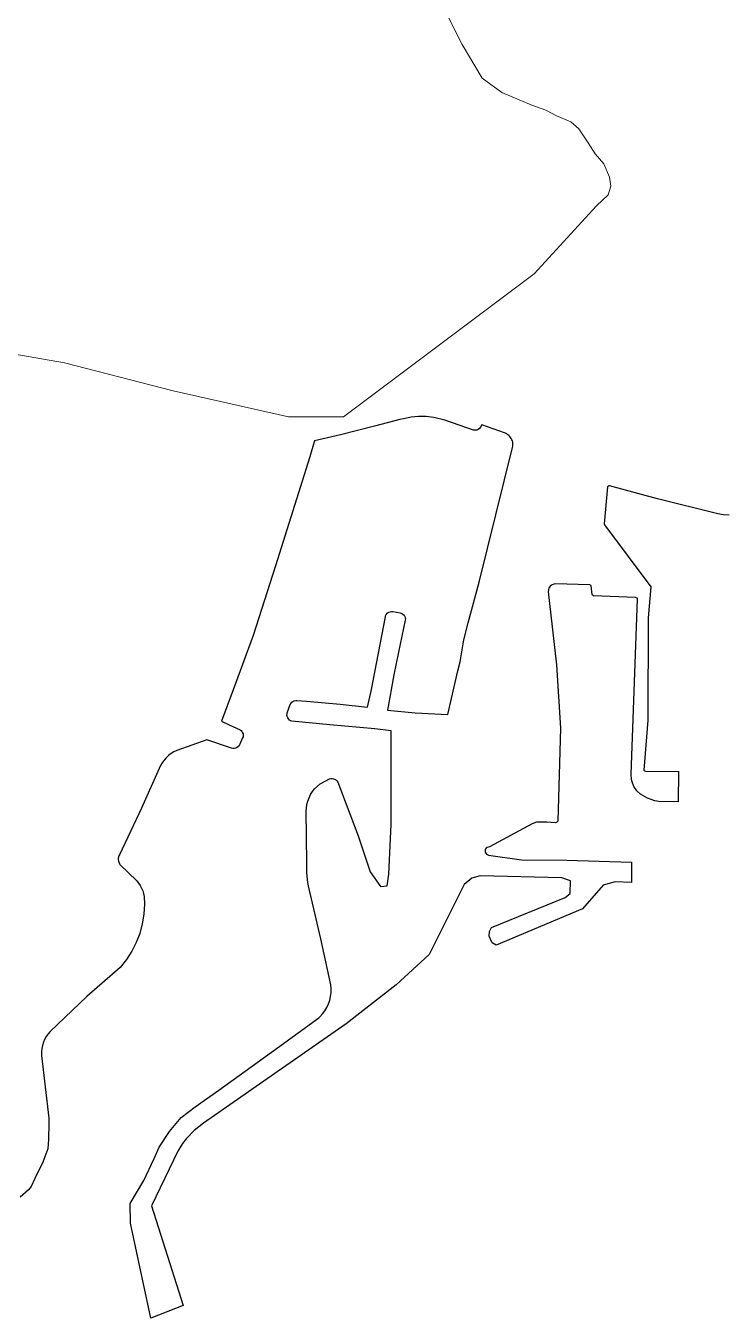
# Model space of a CAD drawing. Header units: millimetres. Extents: x 617751 to 636088, y 68402 to 77988.
# Drawn here: x 628046 to 628447, y 74272 to 75009 of the extents above; entities that cross this region are included whole.
import ezdxf

# ---------------------------------------------------------------- set-up
doc = ezdxf.new("R2010")
doc.units = ezdxf.units.MM
doc.header["$LTSCALE"] = 3
doc.header["$MEASUREMENT"] = 0
doc.layers.add('ALINHAMENTO PREDIAL', color=120, linetype='Continuous')
doc.layers.add('BAIRRO', color=30, linetype='Continuous')

msp = doc.modelspace()

# ---------------------------------------------------------------- linework, layer by layer
at = {"layer": 'ALINHAMENTO PREDIAL'}
msp.add_lwpolyline([(628447.33, 74730.22), (628444.05, 74730.46), (628440.82, 74731.05), (628406.41, 74739.54), (628378.93, 74747), (628378.31, 74746.92), (628377.86, 74746.5), (628375.99, 74725.3), (628376.08, 74724.79), (628402.56, 74689.3), (628401.12, 74671.58), (628400.95, 74613.24), (628398.59, 74584.76), (628398.95, 74584.25), (628399.53, 74584.05), (628418.3, 74583.98), (628418.19, 74566.56), (628407.12, 74566.82), (628404.91, 74567.2), (628400.66, 74568.64), (628396.69, 74570.93), (628394.58, 74572.95), (628392.94, 74575.36), (628391.84, 74578.05), (628391.51, 74579.47), (628391.29, 74582.38), (628394.86, 74682.3), (628394.7, 74682.9), (628393.9, 74683.34), (628369.76, 74684.29), (628369.32, 74684.57), (628369.08, 74685.03), (628368.54, 74689.83), (628368.19, 74690.34), (628367.71, 74690.53), (628347.97, 74690.99), (628347.08, 74690.84), (628345.86, 74690.29), (628345.17, 74689.72), (628344.39, 74688.63), (628344.07, 74687.79), (628343.94, 74686.46), (628348.7, 74644.84), (628350.9, 74608.69), (628349.38, 74555.63), (628348.88, 74554.96), (628348.22, 74554.72), (628343.24, 74555.05), (628337.18, 74554.94), (628334.76, 74554.1), (628310.48, 74541.01), (628309.04, 74540.66), (628308.47, 74540.17), (628308.05, 74539.45), (628307.98, 74537.97), (628308.67, 74536.83), (628309.85, 74536.23), (628328.76, 74533.6), (628354.62, 74533.41), (628391.61, 74532.16), (628391.61, 74520.59), (628382.2, 74520.99), (628375.37, 74519.02), (628363.63, 74505.64), (628314.2, 74484.77), (628311.99, 74486.14), (628310.28, 74489.91), (628310.45, 74492.65), (628311.65, 74494.86), (628353.72, 74511.96), (628356.44, 74514.36), (628356.61, 74521.53), (628351.66, 74523.25), (628305.14, 74524.44), (628300.27, 74523), (628295.97, 74519.39), (628276.01, 74479.55), (628257.07, 74462.13), (628228.6, 74439.97), (628147.13, 74383.33), (628141.86, 74379.12), (628137.2, 74374.23), (628135.13, 74371.57), (628132.36, 74367.32), (628117.47, 74336.05), (628135.5, 74279.24), (628117.05, 74271.97), (628105.39, 74326.15), (628105.21, 74337.36), (628113.08, 74350.46), (628118.95, 74363.14), (628121.87, 74369.47), (628127.69, 74378.43), (628134.33, 74386.4), (628142.41, 74392.53), (628155.84, 74402.03), (628189.4, 74426.25), (628212.91, 74443.28), (628213.59, 74443.91), (628215.13, 74445.59), (628216.46, 74447.38), (628217.6, 74449.3), (628218.53, 74451.32), (628219.24, 74453.44), (628219.72, 74455.62), (628219.98, 74457.84), (628220.01, 74460.06), (628219.8, 74462.27), (628214.17, 74488.41), (628207.97, 74514.42), (628207.78, 74515.15), (628206.68, 74520.6), (628206.15, 74526.2), (628206.21, 74531.65), (628205.82, 74561.68), (628205.89, 74563.1), (628206.18, 74565.09), (628206.67, 74567.04), (628207.36, 74568.94), (628208.25, 74570.76), (628209.33, 74572.47), (628210.58, 74574.06), (628213.64, 74576.9), (628218.98, 74579.74), (628219.79, 74579.97), (628220.54, 74580.01), (628221.39, 74579.85), (628221.98, 74579.64), (628222.47, 74579.37), (628223.25, 74578.65), (628223.77, 74577.79), (628235.41, 74547.32), (628242.36, 74526.69), (628248.17, 74518.31), (628251.94, 74518.62), (628252.95, 74525.28), (628254.28, 74553.78), (628254.28, 74583.57), (628254.28, 74607.23), (628245.02, 74608.27), (628219.3, 74610.65), (628197.61, 74612.65), (628196.84, 74612.94), (628196.22, 74613.32), (628195.61, 74613.92), (628195.2, 74614.54), (628194.89, 74615.35), (628194.77, 74615.95), (628194.8, 74616.81), (628194.97, 74617.51), (628196.68, 74622.18), (628197.09, 74622.93), (628197.54, 74623.44), (628198.2, 74623.97), (628198.88, 74624.3), (628199.78, 74624.49), (628200.36, 74624.51), (628205.94, 74624.06), (628225.17, 74622.46), (628240.7, 74620.62), (628243, 74630.71), (628250.96, 74672.3), (628251.11, 74672.84), (628251.49, 74673.58), (628252.04, 74674.25), (628252.49, 74674.62), (628252.99, 74674.89), (628253.7, 74675.14), (628254.45, 74675.25), (628255.14, 74675.22), (628259.42, 74674.5), (628259.99, 74674.34), (628260.46, 74674.13), (628261.03, 74673.73), (628261.63, 74673.12), (628262.01, 74672.5), (628262.3, 74671.73), (628262.4, 74671.01), (628262.36, 74670.24), (628258.42, 74652.08), (628255.71, 74639.15), (628252.24, 74619.03), (628267.96, 74617.52), (628286.73, 74616.49), (628292.41, 74641.33), (628293.63, 74646.63), (628295.78, 74659.02), (628298.24, 74668.82), (628304.6, 74691.94), (628323.66, 74768.88), (628323.78, 74769.62), (628323.82, 74770.36), (628323.78, 74771.11), (628323.67, 74771.85), (628323.48, 74772.57), (628323.22, 74773.27), (628322.89, 74773.94), (628322.49, 74774.57), (628322.03, 74775.16), (628321.51, 74775.7), (628320.93, 74776.18), (628320.32, 74776.6), (628319.66, 74776.95), (628318.97, 74777.24), (628305.96, 74781.82), (628305.3, 74780.37), (628304.76, 74779.73), (628303.92, 74779.1), (628303.11, 74778.81), (628302.36, 74778.7), (628301.24, 74778.81), (628284.89, 74784.45), (628278.67, 74785.99), (628274.33, 74786.48), (628269.97, 74786.53), (628265.62, 74786.11), (628261.23, 74785.22), (628259.23, 74784.77), (628244.84, 74781.03), (628225.26, 74776.12), (628210.53, 74772.61), (628210.01, 74770.67), (628208.15, 74764.8), (628207.78, 74763.62), (628188.2, 74701.4), (628175.4, 74661.52), (628164.14, 74630.54), (628157.39, 74612.62), (628161.79, 74610.6), (628168.13, 74607.74), (628168.58, 74607.38), (628169.09, 74606.81), (628169.47, 74606.11), (628169.72, 74605.38), (628169.79, 74604.62), (628169.68, 74603.79), (628169.43, 74603.11), (628167.63, 74599.18), (628167.18, 74598.46), (628166.78, 74598.01), (628166.02, 74597.47), (628165.36, 74597.19), (628164.61, 74597.05), (628163.86, 74597.05), (628163.1, 74597.23), (628149.05, 74602), (628131.95, 74595.94), (628130.19, 74595.13), (628128.62, 74594.18), (628127.15, 74593.08), (628125.8, 74591.82), (628124.59, 74590.43), (628123.52, 74588.92), (628122.62, 74587.29), (628111.68, 74563.02), (628099.14, 74536.34), (628098.83, 74535.73), (628098.65, 74535.25), (628098.45, 74534.27), (628098.43, 74533.75), (628098.54, 74532.75), (628098.85, 74531.81), (628099.1, 74531.34), (628099.39, 74530.89), (628108.99, 74521.52), (628110.05, 74520.27), (628110.99, 74518.9), (628111.78, 74517.42), (628112.41, 74515.89), (628112.88, 74514.3), (628113.18, 74512.67), (628113.36, 74508.17), (628113.06, 74502.57), (628112.17, 74497.01), (628110.71, 74491.58), (628108.68, 74486.33), (628106.13, 74481.33), (628103.06, 74476.6), (628099.46, 74472.17), (628080.41, 74455.57), (628059.61, 74435.54), (628058.37, 74434.14), (628057.3, 74432.65), (628056.39, 74431.06), (628055.64, 74429.39), (628055.09, 74427.64), (628054.71, 74425.85), (628054.53, 74424.03), (628054.56, 74421.82), (628058.82, 74386.16), (628058.78, 74383.23), (628058.57, 74374), (628058.28, 74368.64), (628055.37, 74361.08), (628050.79, 74351.7), (628048.61, 74347.18), (628047.25, 74345.28), (628042.38, 74341.02)], dxfattribs=at)
msp.add_lwpolyline([(628447.33, 74730.22), (628444.05, 74730.46), (628440.82, 74731.05), (628406.41, 74739.54), (628378.93, 74747), (628378.31, 74746.92), (628377.86, 74746.5), (628375.99, 74725.3), (628376.08, 74724.79), (628402.56, 74689.3), (628401.12, 74671.58), (628400.95, 74613.24), (628398.59, 74584.76), (628398.95, 74584.25), (628399.53, 74584.05), (628418.3, 74583.98), (628418.19, 74566.56), (628407.12, 74566.82), (628404.91, 74567.2), (628400.66, 74568.64), (628396.69, 74570.93), (628394.58, 74572.95), (628392.94, 74575.36), (628391.84, 74578.05), (628391.51, 74579.47), (628391.29, 74582.38), (628394.86, 74682.3), (628394.7, 74682.9), (628393.9, 74683.34), (628369.76, 74684.29), (628369.32, 74684.57), (628369.08, 74685.03), (628368.54, 74689.83), (628368.19, 74690.34), (628367.71, 74690.53), (628347.97, 74690.99), (628347.08, 74690.84), (628345.86, 74690.29), (628345.17, 74689.72), (628344.39, 74688.63), (628344.07, 74687.79), (628343.94, 74686.46), (628348.7, 74644.84), (628350.9, 74608.69), (628349.38, 74555.63), (628348.88, 74554.96), (628348.22, 74554.72), (628343.24, 74555.05), (628337.18, 74554.94), (628334.76, 74554.1), (628310.48, 74541.01), (628309.04, 74540.66), (628308.47, 74540.17), (628308.05, 74539.45), (628307.98, 74537.97), (628308.67, 74536.83), (628309.85, 74536.23), (628328.76, 74533.6), (628354.62, 74533.41), (628391.61, 74532.16), (628391.61, 74520.59), (628382.2, 74520.99), (628375.37, 74519.02), (628363.63, 74505.64), (628314.2, 74484.77), (628311.99, 74486.14), (628310.28, 74489.91), (628310.45, 74492.65), (628311.65, 74494.86), (628353.72, 74511.96), (628356.44, 74514.36), (628356.61, 74521.53), (628351.66, 74523.25), (628305.14, 74524.44), (628300.27, 74523), (628295.97, 74519.39), (628276.01, 74479.55), (628257.07, 74462.13), (628228.6, 74439.97), (628147.13, 74383.33), (628141.86, 74379.12), (628137.2, 74374.23), (628135.13, 74371.57), (628132.36, 74367.32), (628117.47, 74336.05), (628135.5, 74279.24), (628117.05, 74271.97), (628105.39, 74326.15), (628105.21, 74337.36), (628113.08, 74350.46), (628118.95, 74363.14), (628121.87, 74369.47), (628127.69, 74378.43), (628134.33, 74386.4), (628142.41, 74392.53), (628155.84, 74402.03), (628189.4, 74426.25), (628212.91, 74443.28), (628213.59, 74443.91), (628215.13, 74445.59), (628216.46, 74447.38), (628217.6, 74449.3), (628218.53, 74451.32), (628219.24, 74453.44), (628219.72, 74455.62), (628219.98, 74457.84), (628220.01, 74460.06), (628219.8, 74462.27), (628214.17, 74488.41), (628207.97, 74514.42), (628207.78, 74515.15), (628206.68, 74520.6), (628206.15, 74526.2), (628206.21, 74531.65), (628205.82, 74561.68), (628205.89, 74563.1), (628206.18, 74565.09), (628206.67, 74567.04), (628207.36, 74568.94), (628208.25, 74570.76), (628209.33, 74572.47), (628210.58, 74574.06), (628213.64, 74576.9), (628218.98, 74579.74), (628219.79, 74579.97), (628220.54, 74580.01), (628221.39, 74579.85), (628221.98, 74579.64), (628222.47, 74579.37), (628223.25, 74578.65), (628223.77, 74577.79), (628235.41, 74547.32), (628242.36, 74526.69), (628248.17, 74518.31), (628251.94, 74518.62), (628252.95, 74525.28), (628254.28, 74553.78), (628254.28, 74583.57), (628254.28, 74607.23), (628245.02, 74608.27), (628219.3, 74610.65), (628197.61, 74612.65), (628196.84, 74612.94), (628196.22, 74613.32), (628195.61, 74613.92), (628195.2, 74614.54), (628194.89, 74615.35), (628194.77, 74615.95), (628194.8, 74616.81), (628194.97, 74617.51), (628196.68, 74622.18), (628197.09, 74622.93), (628197.54, 74623.44), (628198.2, 74623.97), (628198.88, 74624.3), (628199.78, 74624.49), (628200.36, 74624.51), (628205.94, 74624.06), (628225.17, 74622.46), (628240.7, 74620.62), (628243, 74630.71), (628250.96, 74672.3), (628251.11, 74672.84), (628251.49, 74673.58), (628252.04, 74674.25), (628252.49, 74674.62), (628252.99, 74674.89), (628253.7, 74675.14), (628254.45, 74675.25), (628255.14, 74675.22), (628259.42, 74674.5), (628259.99, 74674.34), (628260.46, 74674.13), (628261.03, 74673.73), (628261.63, 74673.12), (628262.01, 74672.5), (628262.3, 74671.73), (628262.4, 74671.01), (628262.36, 74670.24), (628258.42, 74652.08), (628255.71, 74639.15), (628252.24, 74619.03), (628267.96, 74617.52), (628286.73, 74616.49), (628292.41, 74641.33), (628293.63, 74646.63), (628295.78, 74659.02), (628298.24, 74668.82), (628304.6, 74691.94), (628323.66, 74768.88), (628323.78, 74769.62), (628323.82, 74770.36), (628323.78, 74771.11), (628323.67, 74771.85), (628323.48, 74772.57), (628323.22, 74773.27), (628322.89, 74773.94), (628322.49, 74774.57), (628322.03, 74775.16), (628321.51, 74775.7), (628320.93, 74776.18), (628320.32, 74776.6), (628319.66, 74776.95), (628318.97, 74777.24), (628305.96, 74781.82), (628305.3, 74780.37), (628304.76, 74779.73), (628303.92, 74779.1), (628303.11, 74778.81), (628302.36, 74778.7), (628301.24, 74778.81), (628284.89, 74784.45), (628278.67, 74785.99), (628274.33, 74786.48), (628269.97, 74786.53), (628265.62, 74786.11), (628261.23, 74785.22), (628259.23, 74784.77), (628244.84, 74781.03), (628225.26, 74776.12), (628210.53, 74772.61), (628210.01, 74770.67), (628208.15, 74764.8), (628207.78, 74763.62), (628188.2, 74701.4), (628175.4, 74661.52), (628164.14, 74630.54), (628157.39, 74612.62), (628161.79, 74610.6), (628168.13, 74607.74), (628168.58, 74607.38), (628169.09, 74606.81), (628169.47, 74606.11), (628169.72, 74605.38), (628169.79, 74604.62), (628169.68, 74603.79), (628169.43, 74603.11), (628167.63, 74599.18), (628167.18, 74598.46), (628166.78, 74598.01), (628166.02, 74597.47), (628165.36, 74597.19), (628164.61, 74597.05), (628163.86, 74597.05), (628163.1, 74597.23), (628149.05, 74602), (628131.95, 74595.94), (628130.19, 74595.13), (628128.62, 74594.18), (628127.15, 74593.08), (628125.8, 74591.82), (628124.59, 74590.43), (628123.52, 74588.92), (628122.62, 74587.29), (628111.68, 74563.02), (628099.14, 74536.34), (628098.83, 74535.73), (628098.65, 74535.25), (628098.45, 74534.27), (628098.43, 74533.75), (628098.54, 74532.75), (628098.85, 74531.81), (628099.1, 74531.34), (628099.39, 74530.89), (628108.99, 74521.52), (628110.05, 74520.27), (628110.99, 74518.9), (628111.78, 74517.42), (628112.41, 74515.89), (628112.88, 74514.3), (628113.18, 74512.67), (628113.36, 74508.17), (628113.06, 74502.57), (628112.17, 74497.01), (628110.71, 74491.58), (628108.68, 74486.33), (628106.13, 74481.33), (628103.06, 74476.6), (628099.46, 74472.17), (628080.41, 74455.57), (628059.61, 74435.54), (628058.37, 74434.14), (628057.3, 74432.65), (628056.39, 74431.06), (628055.64, 74429.39), (628055.09, 74427.64), (628054.71, 74425.85), (628054.53, 74424.03), (628054.56, 74421.82), (628058.82, 74386.16), (628058.78, 74383.23), (628058.57, 74374), (628058.28, 74368.64), (628055.37, 74361.08), (628050.79, 74351.7), (628048.61, 74347.18), (628047.25, 74345.28), (628042.38, 74341.02)], dxfattribs=at)
msp.add_lwpolyline([(628447.33, 74730.22), (628444.05, 74730.46), (628440.82, 74731.05), (628406.41, 74739.54), (628378.93, 74747), (628378.31, 74746.92), (628377.86, 74746.5), (628375.99, 74725.3), (628376.08, 74724.79), (628402.56, 74689.3), (628401.12, 74671.58), (628400.95, 74613.24), (628398.59, 74584.76), (628398.95, 74584.25), (628399.53, 74584.05), (628418.3, 74583.98), (628418.19, 74566.56), (628407.12, 74566.82), (628404.91, 74567.2), (628400.66, 74568.64), (628396.69, 74570.93), (628394.58, 74572.95), (628392.94, 74575.36), (628391.84, 74578.05), (628391.51, 74579.47), (628391.29, 74582.38), (628394.86, 74682.3), (628394.7, 74682.9), (628393.9, 74683.34), (628369.76, 74684.29), (628369.32, 74684.57), (628369.08, 74685.03), (628368.54, 74689.83), (628368.19, 74690.34), (628367.71, 74690.53), (628347.97, 74690.99), (628347.08, 74690.84), (628345.86, 74690.29), (628345.17, 74689.72), (628344.39, 74688.63), (628344.07, 74687.79), (628343.94, 74686.46), (628348.7, 74644.84), (628350.9, 74608.69), (628349.38, 74555.63), (628348.88, 74554.96), (628348.22, 74554.72), (628343.24, 74555.05), (628337.18, 74554.94), (628334.76, 74554.1), (628310.48, 74541.01), (628309.04, 74540.66), (628308.47, 74540.17), (628308.05, 74539.45), (628307.98, 74537.97), (628308.67, 74536.83), (628309.85, 74536.23), (628328.76, 74533.6), (628354.62, 74533.41), (628391.61, 74532.16), (628391.61, 74520.59), (628382.2, 74520.99), (628375.37, 74519.02), (628363.63, 74505.64), (628314.2, 74484.77), (628311.99, 74486.14), (628310.28, 74489.91), (628310.45, 74492.65), (628311.65, 74494.86), (628353.72, 74511.96), (628356.44, 74514.36), (628356.61, 74521.53), (628351.66, 74523.25), (628305.14, 74524.44), (628300.27, 74523), (628295.97, 74519.39), (628276.01, 74479.55), (628257.07, 74462.13), (628228.6, 74439.97), (628147.13, 74383.33), (628141.86, 74379.12), (628137.2, 74374.23), (628135.13, 74371.57), (628132.36, 74367.32), (628117.47, 74336.05), (628135.5, 74279.24), (628117.05, 74271.97), (628105.39, 74326.15), (628105.21, 74337.36), (628113.08, 74350.46), (628118.95, 74363.14), (628121.87, 74369.47), (628127.69, 74378.43), (628134.33, 74386.4), (628142.41, 74392.53), (628155.84, 74402.03), (628189.4, 74426.25), (628212.91, 74443.28), (628213.59, 74443.91), (628215.13, 74445.59), (628216.46, 74447.38), (628217.6, 74449.3), (628218.53, 74451.32), (628219.24, 74453.44), (628219.72, 74455.62), (628219.98, 74457.84), (628220.01, 74460.06), (628219.8, 74462.27), (628214.17, 74488.41), (628207.97, 74514.42), (628207.78, 74515.15), (628206.68, 74520.6), (628206.15, 74526.2), (628206.21, 74531.65), (628205.82, 74561.68), (628205.89, 74563.1), (628206.18, 74565.09), (628206.67, 74567.04), (628207.36, 74568.94), (628208.25, 74570.76), (628209.33, 74572.47), (628210.58, 74574.06), (628213.64, 74576.9), (628218.98, 74579.74), (628219.79, 74579.97), (628220.54, 74580.01), (628221.39, 74579.85), (628221.98, 74579.64), (628222.47, 74579.37), (628223.25, 74578.65), (628223.77, 74577.79), (628235.41, 74547.32), (628242.36, 74526.69), (628248.17, 74518.31), (628251.94, 74518.62), (628252.95, 74525.28), (628254.28, 74553.78), (628254.28, 74583.57), (628254.28, 74607.23), (628245.02, 74608.27), (628219.3, 74610.65), (628197.61, 74612.65), (628196.84, 74612.94), (628196.22, 74613.32), (628195.61, 74613.92), (628195.2, 74614.54), (628194.89, 74615.35), (628194.77, 74615.95), (628194.8, 74616.81), (628194.97, 74617.51), (628196.68, 74622.18), (628197.09, 74622.93), (628197.54, 74623.44), (628198.2, 74623.97), (628198.88, 74624.3), (628199.78, 74624.49), (628200.36, 74624.51), (628205.94, 74624.06), (628225.17, 74622.46), (628240.7, 74620.62), (628243, 74630.71), (628250.96, 74672.3), (628251.11, 74672.84), (628251.49, 74673.58), (628252.04, 74674.25), (628252.49, 74674.62), (628252.99, 74674.89), (628253.7, 74675.14), (628254.45, 74675.25), (628255.14, 74675.22), (628259.42, 74674.5), (628259.99, 74674.34), (628260.46, 74674.13), (628261.03, 74673.73), (628261.63, 74673.12), (628262.01, 74672.5), (628262.3, 74671.73), (628262.4, 74671.01), (628262.36, 74670.24), (628258.42, 74652.08), (628255.71, 74639.15), (628252.24, 74619.03), (628267.96, 74617.52), (628286.73, 74616.49), (628292.41, 74641.33), (628293.63, 74646.63), (628295.78, 74659.02), (628298.24, 74668.82), (628304.6, 74691.94), (628323.66, 74768.88), (628323.78, 74769.62), (628323.82, 74770.36), (628323.78, 74771.11), (628323.67, 74771.85), (628323.48, 74772.57), (628323.22, 74773.27), (628322.89, 74773.94), (628322.49, 74774.57), (628322.03, 74775.16), (628321.51, 74775.7), (628320.93, 74776.18), (628320.32, 74776.6), (628319.66, 74776.95), (628318.97, 74777.24), (628305.96, 74781.82), (628305.3, 74780.37), (628304.76, 74779.73), (628303.92, 74779.1), (628303.11, 74778.81), (628302.36, 74778.7), (628301.24, 74778.81), (628284.89, 74784.45), (628278.67, 74785.99), (628274.33, 74786.48), (628269.97, 74786.53), (628265.62, 74786.11), (628261.23, 74785.22), (628259.23, 74784.77), (628244.84, 74781.03), (628225.26, 74776.12), (628210.53, 74772.61), (628210.01, 74770.67), (628208.15, 74764.8), (628207.78, 74763.62), (628188.2, 74701.4), (628175.4, 74661.52), (628164.14, 74630.54), (628157.39, 74612.62), (628161.79, 74610.6), (628168.13, 74607.74), (628168.58, 74607.38), (628169.09, 74606.81), (628169.47, 74606.11), (628169.72, 74605.38), (628169.79, 74604.62), (628169.68, 74603.79), (628169.43, 74603.11), (628167.63, 74599.18), (628167.18, 74598.46), (628166.78, 74598.01), (628166.02, 74597.47), (628165.36, 74597.19), (628164.61, 74597.05), (628163.86, 74597.05), (628163.1, 74597.23), (628149.05, 74602), (628131.95, 74595.94), (628130.19, 74595.13), (628128.62, 74594.18), (628127.15, 74593.08), (628125.8, 74591.82), (628124.59, 74590.43), (628123.52, 74588.92), (628122.62, 74587.29), (628111.68, 74563.02), (628099.14, 74536.34), (628098.83, 74535.73), (628098.65, 74535.25), (628098.45, 74534.27), (628098.43, 74533.75), (628098.54, 74532.75), (628098.85, 74531.81), (628099.1, 74531.34), (628099.39, 74530.89), (628108.99, 74521.52), (628110.05, 74520.27), (628110.99, 74518.9), (628111.78, 74517.42), (628112.41, 74515.89), (628112.88, 74514.3), (628113.18, 74512.67), (628113.36, 74508.17), (628113.06, 74502.57), (628112.17, 74497.01), (628110.71, 74491.58), (628108.68, 74486.33), (628106.13, 74481.33), (628103.06, 74476.6), (628099.46, 74472.17), (628080.41, 74455.57), (628059.61, 74435.54), (628058.37, 74434.14), (628057.3, 74432.65), (628056.39, 74431.06), (628055.64, 74429.39), (628055.09, 74427.64), (628054.71, 74425.85), (628054.53, 74424.03), (628054.56, 74421.82), (628058.82, 74386.16), (628058.78, 74383.23), (628058.57, 74374), (628058.28, 74368.64), (628055.37, 74361.08), (628050.79, 74351.7), (628048.61, 74347.18), (628047.25, 74345.28), (628042.38, 74341.02)], dxfattribs=at)
msp.add_lwpolyline([(628447.33, 74730.22), (628444.05, 74730.46), (628440.82, 74731.05), (628406.41, 74739.54), (628378.93, 74747), (628378.31, 74746.92), (628377.86, 74746.5), (628375.99, 74725.3), (628376.08, 74724.79), (628402.56, 74689.3), (628401.12, 74671.58), (628400.95, 74613.24), (628398.59, 74584.76), (628398.95, 74584.25), (628399.53, 74584.05), (628418.3, 74583.98), (628418.19, 74566.56), (628407.12, 74566.82), (628404.91, 74567.2), (628400.66, 74568.64), (628396.69, 74570.93), (628394.58, 74572.95), (628392.94, 74575.36), (628391.84, 74578.05), (628391.51, 74579.47), (628391.29, 74582.38), (628394.86, 74682.3), (628394.7, 74682.9), (628393.9, 74683.34), (628369.76, 74684.29), (628369.32, 74684.57), (628369.08, 74685.03), (628368.54, 74689.83), (628368.19, 74690.34), (628367.71, 74690.53), (628347.97, 74690.99), (628347.08, 74690.84), (628345.86, 74690.29), (628345.17, 74689.72), (628344.39, 74688.63), (628344.07, 74687.79), (628343.94, 74686.46), (628348.7, 74644.84), (628350.9, 74608.69), (628349.38, 74555.63), (628348.88, 74554.96), (628348.22, 74554.72), (628343.24, 74555.05), (628337.18, 74554.94), (628334.76, 74554.1), (628310.48, 74541.01), (628309.04, 74540.66), (628308.47, 74540.17), (628308.05, 74539.45), (628307.98, 74537.97), (628308.67, 74536.83), (628309.85, 74536.23), (628328.76, 74533.6), (628354.62, 74533.41), (628391.61, 74532.16), (628391.61, 74520.59), (628382.2, 74520.99), (628375.37, 74519.02), (628363.63, 74505.64), (628314.2, 74484.77), (628311.99, 74486.14), (628310.28, 74489.91), (628310.45, 74492.65), (628311.65, 74494.86), (628353.72, 74511.96), (628356.44, 74514.36), (628356.61, 74521.53), (628351.66, 74523.25), (628305.14, 74524.44), (628300.27, 74523), (628295.97, 74519.39), (628276.01, 74479.55), (628257.07, 74462.13), (628228.6, 74439.97), (628147.13, 74383.33), (628141.86, 74379.12), (628137.2, 74374.23), (628135.13, 74371.57), (628132.36, 74367.32), (628117.47, 74336.05), (628135.5, 74279.24), (628117.05, 74271.97), (628105.39, 74326.15), (628105.21, 74337.36), (628113.08, 74350.46), (628118.95, 74363.14), (628121.87, 74369.47), (628127.69, 74378.43), (628134.33, 74386.4), (628142.41, 74392.53), (628155.84, 74402.03), (628189.4, 74426.25), (628212.91, 74443.28), (628213.59, 74443.91), (628215.13, 74445.59), (628216.46, 74447.38), (628217.6, 74449.3), (628218.53, 74451.32), (628219.24, 74453.44), (628219.72, 74455.62), (628219.98, 74457.84), (628220.01, 74460.06), (628219.8, 74462.27), (628214.17, 74488.41), (628207.97, 74514.42), (628207.78, 74515.15), (628206.68, 74520.6), (628206.15, 74526.2), (628206.21, 74531.65), (628205.82, 74561.68), (628205.89, 74563.1), (628206.18, 74565.09), (628206.67, 74567.04), (628207.36, 74568.94), (628208.25, 74570.76), (628209.33, 74572.47), (628210.58, 74574.06), (628213.64, 74576.9), (628218.98, 74579.74), (628219.79, 74579.97), (628220.54, 74580.01), (628221.39, 74579.85), (628221.98, 74579.64), (628222.47, 74579.37), (628223.25, 74578.65), (628223.77, 74577.79), (628235.41, 74547.32), (628242.36, 74526.69), (628248.17, 74518.31), (628251.94, 74518.62), (628252.95, 74525.28), (628254.28, 74553.78), (628254.28, 74583.57), (628254.28, 74607.23), (628245.02, 74608.27), (628219.3, 74610.65), (628197.61, 74612.65), (628196.84, 74612.94), (628196.22, 74613.32), (628195.61, 74613.92), (628195.2, 74614.54), (628194.89, 74615.35), (628194.77, 74615.95), (628194.8, 74616.81), (628194.97, 74617.51), (628196.68, 74622.18), (628197.09, 74622.93), (628197.54, 74623.44), (628198.2, 74623.97), (628198.88, 74624.3), (628199.78, 74624.49), (628200.36, 74624.51), (628205.94, 74624.06), (628225.17, 74622.46), (628240.7, 74620.62), (628243, 74630.71), (628250.96, 74672.3), (628251.11, 74672.84), (628251.49, 74673.58), (628252.04, 74674.25), (628252.49, 74674.62), (628252.99, 74674.89), (628253.7, 74675.14), (628254.45, 74675.25), (628255.14, 74675.22), (628259.42, 74674.5), (628259.99, 74674.34), (628260.46, 74674.13), (628261.03, 74673.73), (628261.63, 74673.12), (628262.01, 74672.5), (628262.3, 74671.73), (628262.4, 74671.01), (628262.36, 74670.24), (628258.42, 74652.08), (628255.71, 74639.15), (628252.24, 74619.03), (628267.96, 74617.52), (628286.73, 74616.49), (628292.41, 74641.33), (628293.63, 74646.63), (628295.78, 74659.02), (628298.24, 74668.82), (628304.6, 74691.94), (628323.66, 74768.88), (628323.78, 74769.62), (628323.82, 74770.36), (628323.78, 74771.11), (628323.67, 74771.85), (628323.48, 74772.57), (628323.22, 74773.27), (628322.89, 74773.94), (628322.49, 74774.57), (628322.03, 74775.16), (628321.51, 74775.7), (628320.93, 74776.18), (628320.32, 74776.6), (628319.66, 74776.95), (628318.97, 74777.24), (628305.96, 74781.82), (628305.3, 74780.37), (628304.76, 74779.73), (628303.92, 74779.1), (628303.11, 74778.81), (628302.36, 74778.7), (628301.24, 74778.81), (628284.89, 74784.45), (628278.67, 74785.99), (628274.33, 74786.48), (628269.97, 74786.53), (628265.62, 74786.11), (628261.23, 74785.22), (628259.23, 74784.77), (628244.84, 74781.03), (628225.26, 74776.12), (628210.53, 74772.61), (628210.01, 74770.67), (628208.15, 74764.8), (628207.78, 74763.62), (628188.2, 74701.4), (628175.4, 74661.52), (628164.14, 74630.54), (628157.39, 74612.62), (628161.79, 74610.6), (628168.13, 74607.74), (628168.58, 74607.38), (628169.09, 74606.81), (628169.47, 74606.11), (628169.72, 74605.38), (628169.79, 74604.62), (628169.68, 74603.79), (628169.43, 74603.11), (628167.63, 74599.18), (628167.18, 74598.46), (628166.78, 74598.01), (628166.02, 74597.47), (628165.36, 74597.19), (628164.61, 74597.05), (628163.86, 74597.05), (628163.1, 74597.23), (628149.05, 74602), (628131.95, 74595.94), (628130.19, 74595.13), (628128.62, 74594.18), (628127.15, 74593.08), (628125.8, 74591.82), (628124.59, 74590.43), (628123.52, 74588.92), (628122.62, 74587.29), (628111.68, 74563.02), (628099.14, 74536.34), (628098.83, 74535.73), (628098.65, 74535.25), (628098.45, 74534.27), (628098.43, 74533.75), (628098.54, 74532.75), (628098.85, 74531.81), (628099.1, 74531.34), (628099.39, 74530.89), (628108.99, 74521.52), (628110.05, 74520.27), (628110.99, 74518.9), (628111.78, 74517.42), (628112.41, 74515.89), (628112.88, 74514.3), (628113.18, 74512.67), (628113.36, 74508.17), (628113.06, 74502.57), (628112.17, 74497.01), (628110.71, 74491.58), (628108.68, 74486.33), (628106.13, 74481.33), (628103.06, 74476.6), (628099.46, 74472.17), (628080.41, 74455.57), (628059.61, 74435.54), (628058.37, 74434.14), (628057.3, 74432.65), (628056.39, 74431.06), (628055.64, 74429.39), (628055.09, 74427.64), (628054.71, 74425.85), (628054.53, 74424.03), (628054.56, 74421.82), (628058.82, 74386.16), (628058.78, 74383.23), (628058.57, 74374), (628058.28, 74368.64), (628055.37, 74361.08), (628050.79, 74351.7), (628048.61, 74347.18), (628047.25, 74345.28), (628042.38, 74341.02)], dxfattribs=at)
msp.add_lwpolyline([(628447.33, 74730.22), (628444.05, 74730.46), (628440.82, 74731.05), (628406.41, 74739.54), (628378.93, 74747), (628378.31, 74746.92), (628377.86, 74746.5), (628375.99, 74725.3), (628376.08, 74724.79), (628402.56, 74689.3), (628401.12, 74671.58), (628400.95, 74613.24), (628398.59, 74584.76), (628398.95, 74584.25), (628399.53, 74584.05), (628418.3, 74583.98), (628418.19, 74566.56), (628407.12, 74566.82), (628404.91, 74567.2), (628400.66, 74568.64), (628396.69, 74570.93), (628394.58, 74572.95), (628392.94, 74575.36), (628391.84, 74578.05), (628391.51, 74579.47), (628391.29, 74582.38), (628394.86, 74682.3), (628394.7, 74682.9), (628393.9, 74683.34), (628369.76, 74684.29), (628369.32, 74684.57), (628369.08, 74685.03), (628368.54, 74689.83), (628368.19, 74690.34), (628367.71, 74690.53), (628347.97, 74690.99), (628347.08, 74690.84), (628345.86, 74690.29), (628345.17, 74689.72), (628344.39, 74688.63), (628344.07, 74687.79), (628343.94, 74686.46), (628348.7, 74644.84), (628350.9, 74608.69), (628349.38, 74555.63), (628348.88, 74554.96), (628348.22, 74554.72), (628343.24, 74555.05), (628337.18, 74554.94), (628334.76, 74554.1), (628310.48, 74541.01), (628309.04, 74540.66), (628308.47, 74540.17), (628308.05, 74539.45), (628307.98, 74537.97), (628308.67, 74536.83), (628309.85, 74536.23), (628328.76, 74533.6), (628354.62, 74533.41), (628391.61, 74532.16), (628391.61, 74520.59), (628382.2, 74520.99), (628375.37, 74519.02), (628363.63, 74505.64), (628314.2, 74484.77), (628311.99, 74486.14), (628310.28, 74489.91), (628310.45, 74492.65), (628311.65, 74494.86), (628353.72, 74511.96), (628356.44, 74514.36), (628356.61, 74521.53), (628351.66, 74523.25), (628305.14, 74524.44), (628300.27, 74523), (628295.97, 74519.39), (628276.01, 74479.55), (628257.07, 74462.13), (628228.6, 74439.97), (628147.13, 74383.33), (628141.86, 74379.12), (628137.2, 74374.23), (628135.13, 74371.57), (628132.36, 74367.32), (628117.47, 74336.05), (628135.5, 74279.24), (628117.05, 74271.97), (628105.39, 74326.15), (628105.21, 74337.36), (628113.08, 74350.46), (628118.95, 74363.14), (628121.87, 74369.47), (628127.69, 74378.43), (628134.33, 74386.4), (628142.41, 74392.53), (628155.84, 74402.03), (628189.4, 74426.25), (628212.91, 74443.28), (628213.59, 74443.91), (628215.13, 74445.59), (628216.46, 74447.38), (628217.6, 74449.3), (628218.53, 74451.32), (628219.24, 74453.44), (628219.72, 74455.62), (628219.98, 74457.84), (628220.01, 74460.06), (628219.8, 74462.27), (628214.17, 74488.41), (628207.97, 74514.42), (628207.78, 74515.15), (628206.68, 74520.6), (628206.15, 74526.2), (628206.21, 74531.65), (628205.82, 74561.68), (628205.89, 74563.1), (628206.18, 74565.09), (628206.67, 74567.04), (628207.36, 74568.94), (628208.25, 74570.76), (628209.33, 74572.47), (628210.58, 74574.06), (628213.64, 74576.9), (628218.98, 74579.74), (628219.79, 74579.97), (628220.54, 74580.01), (628221.39, 74579.85), (628221.98, 74579.64), (628222.47, 74579.37), (628223.25, 74578.65), (628223.77, 74577.79), (628235.41, 74547.32), (628242.36, 74526.69), (628248.17, 74518.31), (628251.94, 74518.62), (628252.95, 74525.28), (628254.28, 74553.78), (628254.28, 74583.57), (628254.28, 74607.23), (628245.02, 74608.27), (628219.3, 74610.65), (628197.61, 74612.65), (628196.84, 74612.94), (628196.22, 74613.32), (628195.61, 74613.92), (628195.2, 74614.54), (628194.89, 74615.35), (628194.77, 74615.95), (628194.8, 74616.81), (628194.97, 74617.51), (628196.68, 74622.18), (628197.09, 74622.93), (628197.54, 74623.44), (628198.2, 74623.97), (628198.88, 74624.3), (628199.78, 74624.49), (628200.36, 74624.51), (628205.94, 74624.06), (628225.17, 74622.46), (628240.7, 74620.62), (628243, 74630.71), (628250.96, 74672.3), (628251.11, 74672.84), (628251.49, 74673.58), (628252.04, 74674.25), (628252.49, 74674.62), (628252.99, 74674.89), (628253.7, 74675.14), (628254.45, 74675.25), (628255.14, 74675.22), (628259.42, 74674.5), (628259.99, 74674.34), (628260.46, 74674.13), (628261.03, 74673.73), (628261.63, 74673.12), (628262.01, 74672.5), (628262.3, 74671.73), (628262.4, 74671.01), (628262.36, 74670.24), (628258.42, 74652.08), (628255.71, 74639.15), (628252.24, 74619.03), (628267.96, 74617.52), (628286.73, 74616.49), (628292.41, 74641.33), (628293.63, 74646.63), (628295.78, 74659.02), (628298.24, 74668.82), (628304.6, 74691.94), (628323.66, 74768.88), (628323.78, 74769.62), (628323.82, 74770.36), (628323.78, 74771.11), (628323.67, 74771.85), (628323.48, 74772.57), (628323.22, 74773.27), (628322.89, 74773.94), (628322.49, 74774.57), (628322.03, 74775.16), (628321.51, 74775.7), (628320.93, 74776.18), (628320.32, 74776.6), (628319.66, 74776.95), (628318.97, 74777.24), (628305.96, 74781.82), (628305.3, 74780.37), (628304.76, 74779.73), (628303.92, 74779.1), (628303.11, 74778.81), (628302.36, 74778.7), (628301.24, 74778.81), (628284.89, 74784.45), (628278.67, 74785.99), (628274.33, 74786.48), (628269.97, 74786.53), (628265.62, 74786.11), (628261.23, 74785.22), (628259.23, 74784.77), (628244.84, 74781.03), (628225.26, 74776.12), (628210.53, 74772.61), (628210.01, 74770.67), (628208.15, 74764.8), (628207.78, 74763.62), (628188.2, 74701.4), (628175.4, 74661.52), (628164.14, 74630.54), (628157.39, 74612.62), (628161.79, 74610.6), (628168.13, 74607.74), (628168.58, 74607.38), (628169.09, 74606.81), (628169.47, 74606.11), (628169.72, 74605.38), (628169.79, 74604.62), (628169.68, 74603.79), (628169.43, 74603.11), (628167.63, 74599.18), (628167.18, 74598.46), (628166.78, 74598.01), (628166.02, 74597.47), (628165.36, 74597.19), (628164.61, 74597.05), (628163.86, 74597.05), (628163.1, 74597.23), (628149.05, 74602), (628131.95, 74595.94), (628130.19, 74595.13), (628128.62, 74594.18), (628127.15, 74593.08), (628125.8, 74591.82), (628124.59, 74590.43), (628123.52, 74588.92), (628122.62, 74587.29), (628111.68, 74563.02), (628099.14, 74536.34), (628098.83, 74535.73), (628098.65, 74535.25), (628098.45, 74534.27), (628098.43, 74533.75), (628098.54, 74532.75), (628098.85, 74531.81), (628099.1, 74531.34), (628099.39, 74530.89), (628108.99, 74521.52), (628110.05, 74520.27), (628110.99, 74518.9), (628111.78, 74517.42), (628112.41, 74515.89), (628112.88, 74514.3), (628113.18, 74512.67), (628113.36, 74508.17), (628113.06, 74502.57), (628112.17, 74497.01), (628110.71, 74491.58), (628108.68, 74486.33), (628106.13, 74481.33), (628103.06, 74476.6), (628099.46, 74472.17), (628080.41, 74455.57), (628059.61, 74435.54), (628058.37, 74434.14), (628057.3, 74432.65), (628056.39, 74431.06), (628055.64, 74429.39), (628055.09, 74427.64), (628054.71, 74425.85), (628054.53, 74424.03), (628054.56, 74421.82), (628058.82, 74386.16), (628058.78, 74383.23), (628058.57, 74374), (628058.28, 74368.64), (628055.37, 74361.08), (628050.79, 74351.7), (628048.61, 74347.18), (628047.25, 74345.28), (628042.38, 74341.02)], dxfattribs=at)
msp.add_lwpolyline([(628447.33, 74730.22), (628444.05, 74730.46), (628440.82, 74731.05), (628406.41, 74739.54), (628378.93, 74747), (628378.31, 74746.92), (628377.86, 74746.5), (628375.99, 74725.3), (628376.08, 74724.79), (628402.56, 74689.3), (628401.12, 74671.58), (628400.95, 74613.24), (628398.59, 74584.76), (628398.95, 74584.25), (628399.53, 74584.05), (628418.3, 74583.98), (628418.19, 74566.56), (628407.12, 74566.82), (628404.91, 74567.2), (628400.66, 74568.64), (628396.69, 74570.93), (628394.58, 74572.95), (628392.94, 74575.36), (628391.84, 74578.05), (628391.51, 74579.47), (628391.29, 74582.38), (628394.86, 74682.3), (628394.7, 74682.9), (628393.9, 74683.34), (628369.76, 74684.29), (628369.32, 74684.57), (628369.08, 74685.03), (628368.54, 74689.83), (628368.19, 74690.34), (628367.71, 74690.53), (628347.97, 74690.99), (628347.08, 74690.84), (628345.86, 74690.29), (628345.17, 74689.72), (628344.39, 74688.63), (628344.07, 74687.79), (628343.94, 74686.46), (628348.7, 74644.84), (628350.9, 74608.69), (628349.38, 74555.63), (628348.88, 74554.96), (628348.22, 74554.72), (628343.24, 74555.05), (628337.18, 74554.94), (628334.76, 74554.1), (628310.48, 74541.01), (628309.04, 74540.66), (628308.47, 74540.17), (628308.05, 74539.45), (628307.98, 74537.97), (628308.67, 74536.83), (628309.85, 74536.23), (628328.76, 74533.6), (628354.62, 74533.41), (628391.61, 74532.16), (628391.61, 74520.59), (628382.2, 74520.99), (628375.37, 74519.02), (628363.63, 74505.64), (628314.2, 74484.77), (628311.99, 74486.14), (628310.28, 74489.91), (628310.45, 74492.65), (628311.65, 74494.86), (628353.72, 74511.96), (628356.44, 74514.36), (628356.61, 74521.53), (628351.66, 74523.25), (628305.14, 74524.44), (628300.27, 74523), (628295.97, 74519.39), (628276.01, 74479.55), (628257.07, 74462.13), (628228.6, 74439.97), (628147.13, 74383.33), (628141.86, 74379.12), (628137.2, 74374.23), (628135.13, 74371.57), (628132.36, 74367.32), (628117.47, 74336.05), (628135.5, 74279.24), (628117.05, 74271.97), (628105.39, 74326.15), (628105.21, 74337.36), (628113.08, 74350.46), (628118.95, 74363.14), (628121.87, 74369.47), (628127.69, 74378.43), (628134.33, 74386.4), (628142.41, 74392.53), (628155.84, 74402.03), (628189.4, 74426.25), (628212.91, 74443.28), (628213.59, 74443.91), (628215.13, 74445.59), (628216.46, 74447.38), (628217.6, 74449.3), (628218.53, 74451.32), (628219.24, 74453.44), (628219.72, 74455.62), (628219.98, 74457.84), (628220.01, 74460.06), (628219.8, 74462.27), (628214.17, 74488.41), (628207.97, 74514.42), (628207.78, 74515.15), (628206.68, 74520.6), (628206.15, 74526.2), (628206.21, 74531.65), (628205.82, 74561.68), (628205.89, 74563.1), (628206.18, 74565.09), (628206.67, 74567.04), (628207.36, 74568.94), (628208.25, 74570.76), (628209.33, 74572.47), (628210.58, 74574.06), (628213.64, 74576.9), (628218.98, 74579.74), (628219.79, 74579.97), (628220.54, 74580.01), (628221.39, 74579.85), (628221.98, 74579.64), (628222.47, 74579.37), (628223.25, 74578.65), (628223.77, 74577.79), (628235.41, 74547.32), (628242.36, 74526.69), (628248.17, 74518.31), (628251.94, 74518.62), (628252.95, 74525.28), (628254.28, 74553.78), (628254.28, 74583.57), (628254.28, 74607.23), (628245.02, 74608.27), (628219.3, 74610.65), (628197.61, 74612.65), (628196.84, 74612.94), (628196.22, 74613.32), (628195.61, 74613.92), (628195.2, 74614.54), (628194.89, 74615.35), (628194.77, 74615.95), (628194.8, 74616.81), (628194.97, 74617.51), (628196.68, 74622.18), (628197.09, 74622.93), (628197.54, 74623.44), (628198.2, 74623.97), (628198.88, 74624.3), (628199.78, 74624.49), (628200.36, 74624.51), (628205.94, 74624.06), (628225.17, 74622.46), (628240.7, 74620.62), (628243, 74630.71), (628250.96, 74672.3), (628251.11, 74672.84), (628251.49, 74673.58), (628252.04, 74674.25), (628252.49, 74674.62), (628252.99, 74674.89), (628253.7, 74675.14), (628254.45, 74675.25), (628255.14, 74675.22), (628259.42, 74674.5), (628259.99, 74674.34), (628260.46, 74674.13), (628261.03, 74673.73), (628261.63, 74673.12), (628262.01, 74672.5), (628262.3, 74671.73), (628262.4, 74671.01), (628262.36, 74670.24), (628258.42, 74652.08), (628255.71, 74639.15), (628252.24, 74619.03), (628267.96, 74617.52), (628286.73, 74616.49), (628292.41, 74641.33), (628293.63, 74646.63), (628295.78, 74659.02), (628298.24, 74668.82), (628304.6, 74691.94), (628323.66, 74768.88), (628323.78, 74769.62), (628323.82, 74770.36), (628323.78, 74771.11), (628323.67, 74771.85), (628323.48, 74772.57), (628323.22, 74773.27), (628322.89, 74773.94), (628322.49, 74774.57), (628322.03, 74775.16), (628321.51, 74775.7), (628320.93, 74776.18), (628320.32, 74776.6), (628319.66, 74776.95), (628318.97, 74777.24), (628305.96, 74781.82), (628305.3, 74780.37), (628304.76, 74779.73), (628303.92, 74779.1), (628303.11, 74778.81), (628302.36, 74778.7), (628301.24, 74778.81), (628284.89, 74784.45), (628278.67, 74785.99), (628274.33, 74786.48), (628269.97, 74786.53), (628265.62, 74786.11), (628261.23, 74785.22), (628259.23, 74784.77), (628244.84, 74781.03), (628225.26, 74776.12), (628210.53, 74772.61), (628210.01, 74770.67), (628208.15, 74764.8), (628207.78, 74763.62), (628188.2, 74701.4), (628175.4, 74661.52), (628164.14, 74630.54), (628157.39, 74612.62), (628161.79, 74610.6), (628168.13, 74607.74), (628168.58, 74607.38), (628169.09, 74606.81), (628169.47, 74606.11), (628169.72, 74605.38), (628169.79, 74604.62), (628169.68, 74603.79), (628169.43, 74603.11), (628167.63, 74599.18), (628167.18, 74598.46), (628166.78, 74598.01), (628166.02, 74597.47), (628165.36, 74597.19), (628164.61, 74597.05), (628163.86, 74597.05), (628163.1, 74597.23), (628149.05, 74602), (628131.95, 74595.94), (628130.19, 74595.13), (628128.62, 74594.18), (628127.15, 74593.08), (628125.8, 74591.82), (628124.59, 74590.43), (628123.52, 74588.92), (628122.62, 74587.29), (628111.68, 74563.02), (628099.14, 74536.34), (628098.83, 74535.73), (628098.65, 74535.25), (628098.45, 74534.27), (628098.43, 74533.75), (628098.54, 74532.75), (628098.85, 74531.81), (628099.1, 74531.34), (628099.39, 74530.89), (628108.99, 74521.52), (628110.05, 74520.27), (628110.99, 74518.9), (628111.78, 74517.42), (628112.41, 74515.89), (628112.88, 74514.3), (628113.18, 74512.67), (628113.36, 74508.17), (628113.06, 74502.57), (628112.17, 74497.01), (628110.71, 74491.58), (628108.68, 74486.33), (628106.13, 74481.33), (628103.06, 74476.6), (628099.46, 74472.17), (628080.41, 74455.57), (628059.61, 74435.54), (628058.37, 74434.14), (628057.3, 74432.65), (628056.39, 74431.06), (628055.64, 74429.39), (628055.09, 74427.64), (628054.71, 74425.85), (628054.53, 74424.03), (628054.56, 74421.82), (628058.82, 74386.16), (628058.78, 74383.23), (628058.57, 74374), (628058.28, 74368.64), (628055.37, 74361.08), (628050.79, 74351.7), (628048.61, 74347.18), (628047.25, 74345.28), (628042.38, 74341.02)], dxfattribs=at)
msp.add_lwpolyline([(628447.33, 74730.22), (628444.05, 74730.46), (628440.82, 74731.05), (628406.41, 74739.54), (628378.93, 74747), (628378.31, 74746.92), (628377.86, 74746.5), (628375.99, 74725.3), (628376.08, 74724.79), (628402.56, 74689.3), (628401.12, 74671.58), (628400.95, 74613.24), (628398.59, 74584.76), (628398.95, 74584.25), (628399.53, 74584.05), (628418.3, 74583.98), (628418.19, 74566.56), (628407.12, 74566.82), (628404.91, 74567.2), (628400.66, 74568.64), (628396.69, 74570.93), (628394.58, 74572.95), (628392.94, 74575.36), (628391.84, 74578.05), (628391.51, 74579.47), (628391.29, 74582.38), (628394.86, 74682.3), (628394.7, 74682.9), (628393.9, 74683.34), (628369.76, 74684.29), (628369.32, 74684.57), (628369.08, 74685.03), (628368.54, 74689.83), (628368.19, 74690.34), (628367.71, 74690.53), (628347.97, 74690.99), (628347.08, 74690.84), (628345.86, 74690.29), (628345.17, 74689.72), (628344.39, 74688.63), (628344.07, 74687.79), (628343.94, 74686.46), (628348.7, 74644.84), (628350.9, 74608.69), (628349.38, 74555.63), (628348.88, 74554.96), (628348.22, 74554.72), (628343.24, 74555.05), (628337.18, 74554.94), (628334.76, 74554.1), (628310.48, 74541.01), (628309.04, 74540.66), (628308.47, 74540.17), (628308.05, 74539.45), (628307.98, 74537.97), (628308.67, 74536.83), (628309.85, 74536.23), (628328.76, 74533.6), (628354.62, 74533.41), (628391.61, 74532.16), (628391.61, 74520.59), (628382.2, 74520.99), (628375.37, 74519.02), (628363.63, 74505.64), (628314.2, 74484.77), (628311.99, 74486.14), (628310.28, 74489.91), (628310.45, 74492.65), (628311.65, 74494.86), (628353.72, 74511.96), (628356.44, 74514.36), (628356.61, 74521.53), (628351.66, 74523.25), (628305.14, 74524.44), (628300.27, 74523), (628295.97, 74519.39), (628276.01, 74479.55), (628257.07, 74462.13), (628228.6, 74439.97), (628147.13, 74383.33), (628141.86, 74379.12), (628137.2, 74374.23), (628135.13, 74371.57), (628132.36, 74367.32), (628117.47, 74336.05), (628135.5, 74279.24), (628117.05, 74271.97), (628105.39, 74326.15), (628105.21, 74337.36), (628113.08, 74350.46), (628118.95, 74363.14), (628121.87, 74369.47), (628127.69, 74378.43), (628134.33, 74386.4), (628142.41, 74392.53), (628155.84, 74402.03), (628189.4, 74426.25), (628212.91, 74443.28), (628213.59, 74443.91), (628215.13, 74445.59), (628216.46, 74447.38), (628217.6, 74449.3), (628218.53, 74451.32), (628219.24, 74453.44), (628219.72, 74455.62), (628219.98, 74457.84), (628220.01, 74460.06), (628219.8, 74462.27), (628214.17, 74488.41), (628207.97, 74514.42), (628207.78, 74515.15), (628206.68, 74520.6), (628206.15, 74526.2), (628206.21, 74531.65), (628205.82, 74561.68), (628205.89, 74563.1), (628206.18, 74565.09), (628206.67, 74567.04), (628207.36, 74568.94), (628208.25, 74570.76), (628209.33, 74572.47), (628210.58, 74574.06), (628213.64, 74576.9), (628218.98, 74579.74), (628219.79, 74579.97), (628220.54, 74580.01), (628221.39, 74579.85), (628221.98, 74579.64), (628222.47, 74579.37), (628223.25, 74578.65), (628223.77, 74577.79), (628235.41, 74547.32), (628242.36, 74526.69), (628248.17, 74518.31), (628251.94, 74518.62), (628252.95, 74525.28), (628254.28, 74553.78), (628254.28, 74583.57), (628254.28, 74607.23), (628245.02, 74608.27), (628219.3, 74610.65), (628197.61, 74612.65), (628196.84, 74612.94), (628196.22, 74613.32), (628195.61, 74613.92), (628195.2, 74614.54), (628194.89, 74615.35), (628194.77, 74615.95), (628194.8, 74616.81), (628194.97, 74617.51), (628196.68, 74622.18), (628197.09, 74622.93), (628197.54, 74623.44), (628198.2, 74623.97), (628198.88, 74624.3), (628199.78, 74624.49), (628200.36, 74624.51), (628205.94, 74624.06), (628225.17, 74622.46), (628240.7, 74620.62), (628243, 74630.71), (628250.96, 74672.3), (628251.11, 74672.84), (628251.49, 74673.58), (628252.04, 74674.25), (628252.49, 74674.62), (628252.99, 74674.89), (628253.7, 74675.14), (628254.45, 74675.25), (628255.14, 74675.22), (628259.42, 74674.5), (628259.99, 74674.34), (628260.46, 74674.13), (628261.03, 74673.73), (628261.63, 74673.12), (628262.01, 74672.5), (628262.3, 74671.73), (628262.4, 74671.01), (628262.36, 74670.24), (628258.42, 74652.08), (628255.71, 74639.15), (628252.24, 74619.03), (628267.96, 74617.52), (628286.73, 74616.49), (628292.41, 74641.33), (628293.63, 74646.63), (628295.78, 74659.02), (628298.24, 74668.82), (628304.6, 74691.94), (628323.66, 74768.88), (628323.78, 74769.62), (628323.82, 74770.36), (628323.78, 74771.11), (628323.67, 74771.85), (628323.48, 74772.57), (628323.22, 74773.27), (628322.89, 74773.94), (628322.49, 74774.57), (628322.03, 74775.16), (628321.51, 74775.7), (628320.93, 74776.18), (628320.32, 74776.6), (628319.66, 74776.95), (628318.97, 74777.24), (628305.96, 74781.82), (628305.3, 74780.37), (628304.76, 74779.73), (628303.92, 74779.1), (628303.11, 74778.81), (628302.36, 74778.7), (628301.24, 74778.81), (628284.89, 74784.45), (628278.67, 74785.99), (628274.33, 74786.48), (628269.97, 74786.53), (628265.62, 74786.11), (628261.23, 74785.22), (628259.23, 74784.77), (628244.84, 74781.03), (628225.26, 74776.12), (628210.53, 74772.61), (628210.01, 74770.67), (628208.15, 74764.8), (628207.78, 74763.62), (628188.2, 74701.4), (628175.4, 74661.52), (628164.14, 74630.54), (628157.39, 74612.62), (628161.79, 74610.6), (628168.13, 74607.74), (628168.58, 74607.38), (628169.09, 74606.81), (628169.47, 74606.11), (628169.72, 74605.38), (628169.79, 74604.62), (628169.68, 74603.79), (628169.43, 74603.11), (628167.63, 74599.18), (628167.18, 74598.46), (628166.78, 74598.01), (628166.02, 74597.47), (628165.36, 74597.19), (628164.61, 74597.05), (628163.86, 74597.05), (628163.1, 74597.23), (628149.05, 74602), (628131.95, 74595.94), (628130.19, 74595.13), (628128.62, 74594.18), (628127.15, 74593.08), (628125.8, 74591.82), (628124.59, 74590.43), (628123.52, 74588.92), (628122.62, 74587.29), (628111.68, 74563.02), (628099.14, 74536.34), (628098.83, 74535.73), (628098.65, 74535.25), (628098.45, 74534.27), (628098.43, 74533.75), (628098.54, 74532.75), (628098.85, 74531.81), (628099.1, 74531.34), (628099.39, 74530.89), (628108.99, 74521.52), (628110.05, 74520.27), (628110.99, 74518.9), (628111.78, 74517.42), (628112.41, 74515.89), (628112.88, 74514.3), (628113.18, 74512.67), (628113.36, 74508.17), (628113.06, 74502.57), (628112.17, 74497.01), (628110.71, 74491.58), (628108.68, 74486.33), (628106.13, 74481.33), (628103.06, 74476.6), (628099.46, 74472.17), (628080.41, 74455.57), (628059.61, 74435.54), (628058.37, 74434.14), (628057.3, 74432.65), (628056.39, 74431.06), (628055.64, 74429.39), (628055.09, 74427.64), (628054.71, 74425.85), (628054.53, 74424.03), (628054.56, 74421.82), (628058.82, 74386.16), (628058.78, 74383.23), (628058.57, 74374), (628058.28, 74368.64), (628055.37, 74361.08), (628050.79, 74351.7), (628048.61, 74347.18), (628047.25, 74345.28), (628042.38, 74341.02)], dxfattribs=at)
msp.add_lwpolyline([(628447.33, 74730.22), (628444.05, 74730.46), (628440.82, 74731.05), (628406.41, 74739.54), (628378.93, 74747), (628378.31, 74746.92), (628377.86, 74746.5), (628375.99, 74725.3), (628376.08, 74724.79), (628402.56, 74689.3), (628401.12, 74671.58), (628400.95, 74613.24), (628398.59, 74584.76), (628398.95, 74584.25), (628399.53, 74584.05), (628418.3, 74583.98), (628418.19, 74566.56), (628407.12, 74566.82), (628404.91, 74567.2), (628400.66, 74568.64), (628396.69, 74570.93), (628394.58, 74572.95), (628392.94, 74575.36), (628391.84, 74578.05), (628391.51, 74579.47), (628391.29, 74582.38), (628394.86, 74682.3), (628394.7, 74682.9), (628393.9, 74683.34), (628369.76, 74684.29), (628369.32, 74684.57), (628369.08, 74685.03), (628368.54, 74689.83), (628368.19, 74690.34), (628367.71, 74690.53), (628347.97, 74690.99), (628347.08, 74690.84), (628345.86, 74690.29), (628345.17, 74689.72), (628344.39, 74688.63), (628344.07, 74687.79), (628343.94, 74686.46), (628348.7, 74644.84), (628350.9, 74608.69), (628349.38, 74555.63), (628348.88, 74554.96), (628348.22, 74554.72), (628343.24, 74555.05), (628337.18, 74554.94), (628334.76, 74554.1), (628310.48, 74541.01), (628309.04, 74540.66), (628308.47, 74540.17), (628308.05, 74539.45), (628307.98, 74537.97), (628308.67, 74536.83), (628309.85, 74536.23), (628328.76, 74533.6), (628354.62, 74533.41), (628391.61, 74532.16), (628391.61, 74520.59), (628382.2, 74520.99), (628375.37, 74519.02), (628363.63, 74505.64), (628314.2, 74484.77), (628311.99, 74486.14), (628310.28, 74489.91), (628310.45, 74492.65), (628311.65, 74494.86), (628353.72, 74511.96), (628356.44, 74514.36), (628356.61, 74521.53), (628351.66, 74523.25), (628305.14, 74524.44), (628300.27, 74523), (628295.97, 74519.39), (628276.01, 74479.55), (628257.07, 74462.13), (628228.6, 74439.97), (628147.13, 74383.33), (628141.86, 74379.12), (628137.2, 74374.23), (628135.13, 74371.57), (628132.36, 74367.32), (628117.47, 74336.05), (628135.5, 74279.24), (628117.05, 74271.97), (628105.39, 74326.15), (628105.21, 74337.36), (628113.08, 74350.46), (628118.95, 74363.14), (628121.87, 74369.47), (628127.69, 74378.43), (628134.33, 74386.4), (628142.41, 74392.53), (628155.84, 74402.03), (628189.4, 74426.25), (628212.91, 74443.28), (628213.59, 74443.91), (628215.13, 74445.59), (628216.46, 74447.38), (628217.6, 74449.3), (628218.53, 74451.32), (628219.24, 74453.44), (628219.72, 74455.62), (628219.98, 74457.84), (628220.01, 74460.06), (628219.8, 74462.27), (628214.17, 74488.41), (628207.97, 74514.42), (628207.78, 74515.15), (628206.68, 74520.6), (628206.15, 74526.2), (628206.21, 74531.65), (628205.82, 74561.68), (628205.89, 74563.1), (628206.18, 74565.09), (628206.67, 74567.04), (628207.36, 74568.94), (628208.25, 74570.76), (628209.33, 74572.47), (628210.58, 74574.06), (628213.64, 74576.9), (628218.98, 74579.74), (628219.79, 74579.97), (628220.54, 74580.01), (628221.39, 74579.85), (628221.98, 74579.64), (628222.47, 74579.37), (628223.25, 74578.65), (628223.77, 74577.79), (628235.41, 74547.32), (628242.36, 74526.69), (628248.17, 74518.31), (628251.94, 74518.62), (628252.95, 74525.28), (628254.28, 74553.78), (628254.28, 74583.57), (628254.28, 74607.23), (628245.02, 74608.27), (628219.3, 74610.65), (628197.61, 74612.65), (628196.84, 74612.94), (628196.22, 74613.32), (628195.61, 74613.92), (628195.2, 74614.54), (628194.89, 74615.35), (628194.77, 74615.95), (628194.8, 74616.81), (628194.97, 74617.51), (628196.68, 74622.18), (628197.09, 74622.93), (628197.54, 74623.44), (628198.2, 74623.97), (628198.88, 74624.3), (628199.78, 74624.49), (628200.36, 74624.51), (628205.94, 74624.06), (628225.17, 74622.46), (628240.7, 74620.62), (628243, 74630.71), (628250.96, 74672.3), (628251.11, 74672.84), (628251.49, 74673.58), (628252.04, 74674.25), (628252.49, 74674.62), (628252.99, 74674.89), (628253.7, 74675.14), (628254.45, 74675.25), (628255.14, 74675.22), (628259.42, 74674.5), (628259.99, 74674.34), (628260.46, 74674.13), (628261.03, 74673.73), (628261.63, 74673.12), (628262.01, 74672.5), (628262.3, 74671.73), (628262.4, 74671.01), (628262.36, 74670.24), (628258.42, 74652.08), (628255.71, 74639.15), (628252.24, 74619.03), (628267.96, 74617.52), (628286.73, 74616.49), (628292.41, 74641.33), (628293.63, 74646.63), (628295.78, 74659.02), (628298.24, 74668.82), (628304.6, 74691.94), (628323.66, 74768.88), (628323.78, 74769.62), (628323.82, 74770.36), (628323.78, 74771.11), (628323.67, 74771.85), (628323.48, 74772.57), (628323.22, 74773.27), (628322.89, 74773.94), (628322.49, 74774.57), (628322.03, 74775.16), (628321.51, 74775.7), (628320.93, 74776.18), (628320.32, 74776.6), (628319.66, 74776.95), (628318.97, 74777.24), (628305.96, 74781.82), (628305.3, 74780.37), (628304.76, 74779.73), (628303.92, 74779.1), (628303.11, 74778.81), (628302.36, 74778.7), (628301.24, 74778.81), (628284.89, 74784.45), (628278.67, 74785.99), (628274.33, 74786.48), (628269.97, 74786.53), (628265.62, 74786.11), (628261.23, 74785.22), (628259.23, 74784.77), (628244.84, 74781.03), (628225.26, 74776.12), (628210.53, 74772.61), (628210.01, 74770.67), (628208.15, 74764.8), (628207.78, 74763.62), (628188.2, 74701.4), (628175.4, 74661.52), (628164.14, 74630.54), (628157.39, 74612.62), (628161.79, 74610.6), (628168.13, 74607.74), (628168.58, 74607.38), (628169.09, 74606.81), (628169.47, 74606.11), (628169.72, 74605.38), (628169.79, 74604.62), (628169.68, 74603.79), (628169.43, 74603.11), (628167.63, 74599.18), (628167.18, 74598.46), (628166.78, 74598.01), (628166.02, 74597.47), (628165.36, 74597.19), (628164.61, 74597.05), (628163.86, 74597.05), (628163.1, 74597.23), (628149.05, 74602), (628131.95, 74595.94), (628130.19, 74595.13), (628128.62, 74594.18), (628127.15, 74593.08), (628125.8, 74591.82), (628124.59, 74590.43), (628123.52, 74588.92), (628122.62, 74587.29), (628111.68, 74563.02), (628099.14, 74536.34), (628098.83, 74535.73), (628098.65, 74535.25), (628098.45, 74534.27), (628098.43, 74533.75), (628098.54, 74532.75), (628098.85, 74531.81), (628099.1, 74531.34), (628099.39, 74530.89), (628108.99, 74521.52), (628110.05, 74520.27), (628110.99, 74518.9), (628111.78, 74517.42), (628112.41, 74515.89), (628112.88, 74514.3), (628113.18, 74512.67), (628113.36, 74508.17), (628113.06, 74502.57), (628112.17, 74497.01), (628110.71, 74491.58), (628108.68, 74486.33), (628106.13, 74481.33), (628103.06, 74476.6), (628099.46, 74472.17), (628080.41, 74455.57), (628059.61, 74435.54), (628058.37, 74434.14), (628057.3, 74432.65), (628056.39, 74431.06), (628055.64, 74429.39), (628055.09, 74427.64), (628054.71, 74425.85), (628054.53, 74424.03), (628054.56, 74421.82), (628058.82, 74386.16), (628058.78, 74383.23), (628058.57, 74374), (628058.28, 74368.64), (628055.37, 74361.08), (628050.79, 74351.7), (628048.61, 74347.18), (628047.25, 74345.28), (628042.38, 74341.02)], dxfattribs=at)
at = {"layer": 'BAIRRO', "lineweight": 20}
for points in [[(628286.63, 75014.93), (628294.77, 74998.88), (628306.17, 74979.58), (628317.57, 74971.44), (628334.6, 74964.16), (628342.66, 74961.42), (628348.71, 74958.12), (628356.95, 74954.64), (628361.53, 74950.8), (628366.84, 74942.74), (628370.87, 74936.52), (628375.64, 74930.77), (628378.93, 74923.08), (628379.67, 74917.96), (628378.2, 74913.01), (628371.61, 74906.79), (628335.89, 74867.98), (628227.11, 74786.33), (628195.61, 74786.33), (628129.71, 74801.17), (628067.8, 74817.09), (628035.01, 74822.93)], [(628035.01, 74822.93), (628067.8, 74817.09), (628129.71, 74801.17), (628195.61, 74786.33), (628227.11, 74786.33), (628335.89, 74867.98), (628371.61, 74906.79), (628378.2, 74913.01), (628379.67, 74917.96), (628378.93, 74923.08), (628375.64, 74930.77), (628370.87, 74936.52), (628366.84, 74942.74), (628361.53, 74950.8), (628356.95, 74954.64), (628348.71, 74958.12), (628342.66, 74961.42), (628334.6, 74964.16), (628317.57, 74971.44), (628306.17, 74979.58), (628294.77, 74998.88), (628286.63, 75014.93)]]:
    msp.add_lwpolyline(points, dxfattribs=at)

doc.saveas('drawing.dxf')
